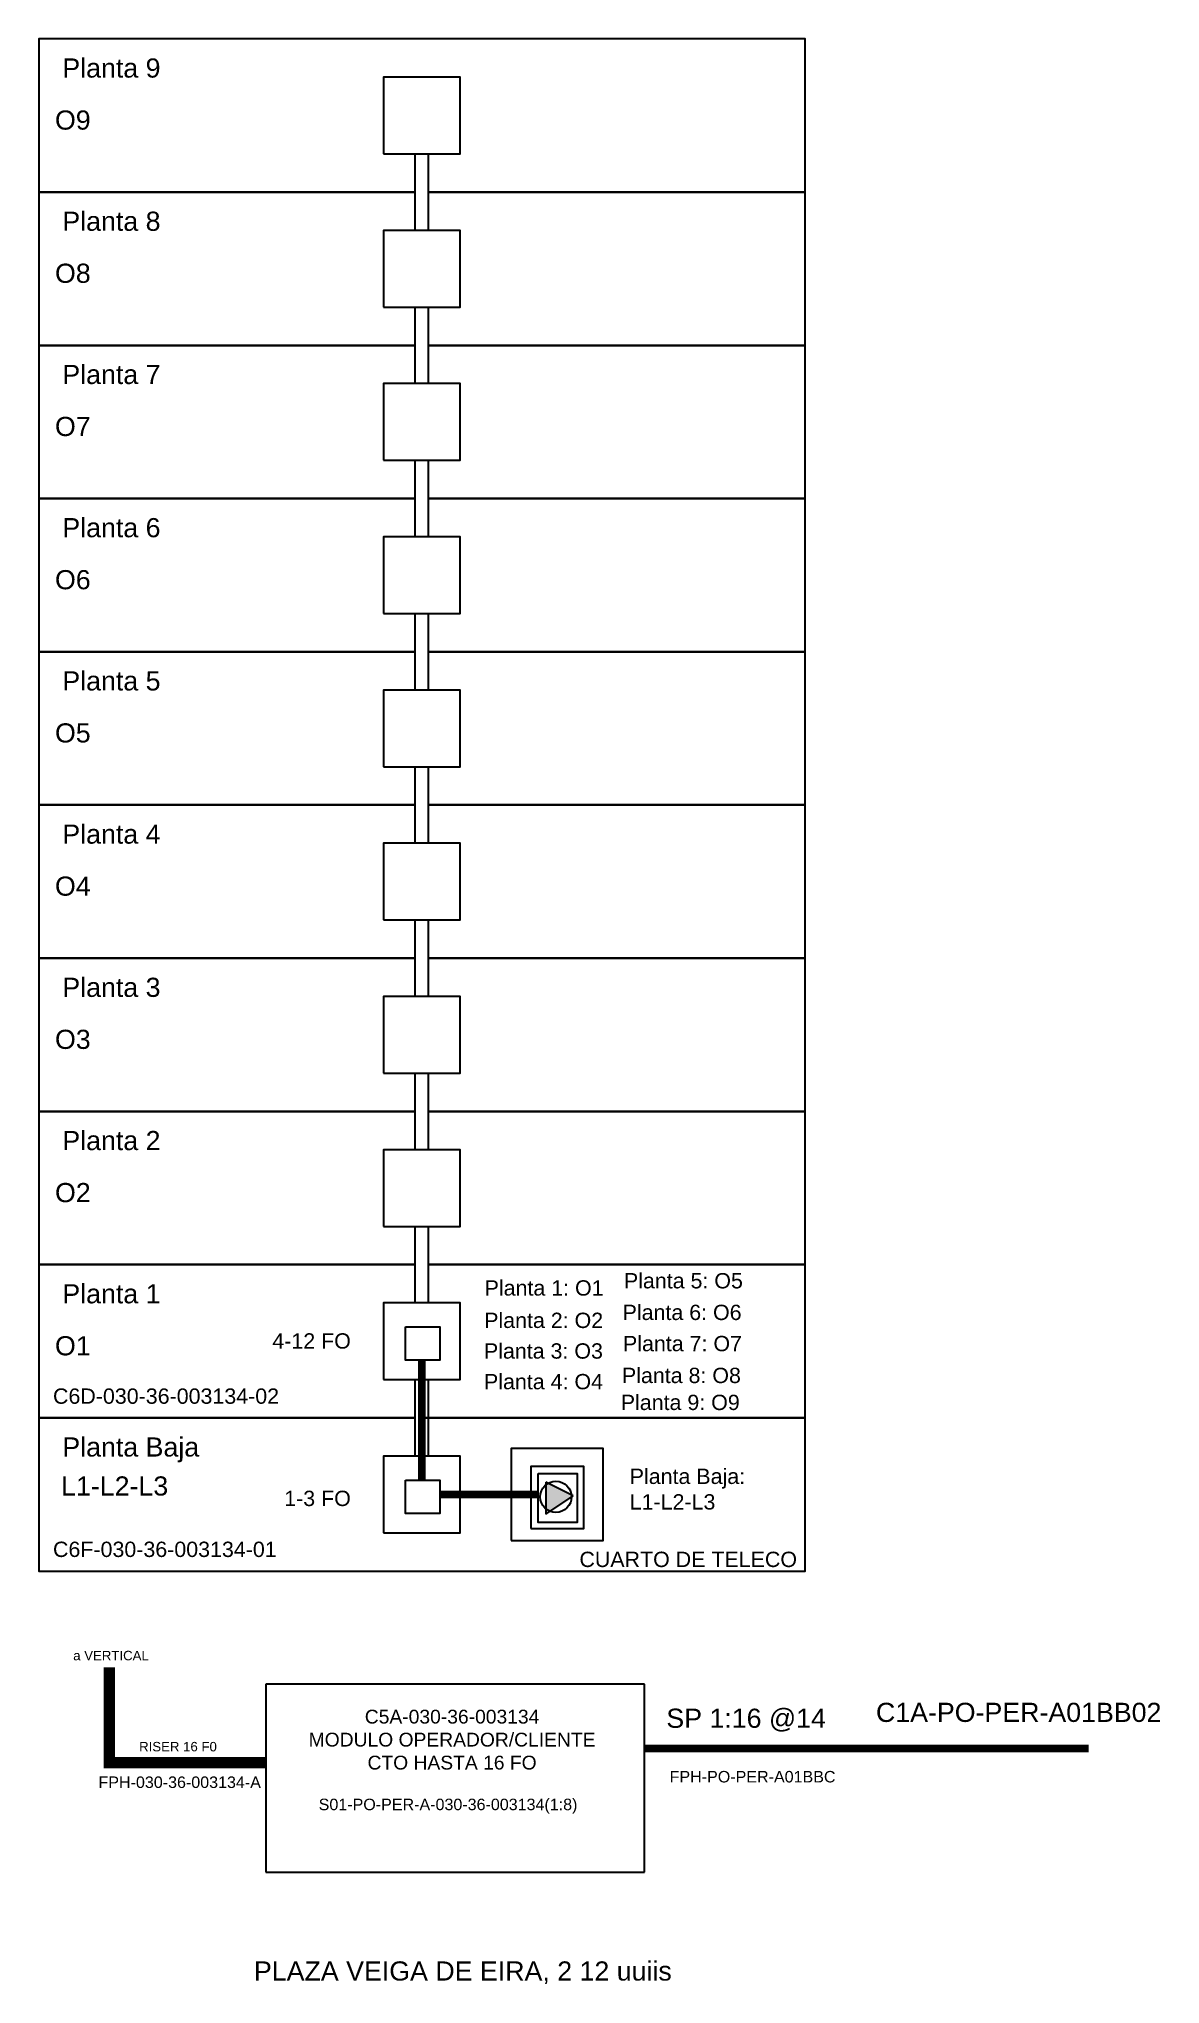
# Model space of a CAD drawing. Header units: millimetres. Extents: x 0 to 146, y -54 to 200.
import ezdxf

# ---------------------------------------------------------------- set-up
doc = ezdxf.new("R2010")
doc.units = ezdxf.units.MM
doc.linetypes.add('ACAD_ISO02W100', pattern=[15, 12, -3])
doc.styles.get("Standard").update_dxf_attribs({"font": 'arial.ttf'})

# ---------------------------------------------------------------- blocks, each defined once
blk = doc.blocks.new('nombres ctos')
at = {"lineweight": -3}
for p, q in [((79.06, -14.74), (29.64, -14.74)), ((79.06, -39.29), (79.06, -14.74)), ((29.64, -39.29), (79.06, -39.29))]:
    blk.add_line(p, q, dxfattribs=at)
at = {"color": 7, "lineweight": -3}
blk.add_line((29.64, -14.74), (29.64, -39.29), dxfattribs=at)
at = {"color": 18, "lineweight": -3, "true_color": 0x000000, "insert": (53.93, -18.1), "char_height": 1.8, "attachment_point": 2}
blk.add_mtext_dynamic_manual_height_columns('{\\C256;C5A-030-36-003134\\PMODULO OPERADOR/CLIENTE\\PCTO HASTA 16 FO}', width=40.3198, gutter_width=6.17, heights=[0], dxfattribs=at)

msp = doc.modelspace()

# ---------------------------------------------------------------- hatches: boundary and pattern name
at = {"lineweight": -3, "true_color": 0xf26722}
h = msp.add_hatch(color=30, dxfattribs=at)
h.dxf.hatch_style = 1
h.paths.add_polyline_path([(66.44, 11.45, 0.041766), (66.16, 11.26), (66.16, 8.12, 0.077564), (66.7, 7.79), (69.53, 9.69, 0.030218), (69.52, 9.93)])
h.paths.add_polyline_path([(66.44, 11.45), (66.16, 11.59), (66.16, 11.26, -0.041766)])
h.paths.add_polyline_path([(66.16, 8.12), (66.16, 7.43), (66.7, 7.79, -0.077564)])
h.paths.add_polyline_path([(69.74, 9.83), (69.52, 9.93, -0.030218), (69.53, 9.69)])

# ---------------------------------------------------------------- linework, layer by layer
at = {"color": 7, "lineweight": -3}
for p, q in [((49.12, 175), (49.12, 185)), ((50.84, 175), (50.84, 185)), ((49.12, 155), (49.12, 165)), ((50.84, 155), (50.84, 165)), ((49.12, 135), (49.12, 145)), ((50.84, 135), (50.84, 145)), ((49.12, 115), (49.12, 125)), ((50.84, 115), (50.84, 125)), ((49.12, 95), (49.12, 105)), ((50.84, 95), (50.84, 105)), ((49.12, 75), (49.12, 85)), ((50.84, 75), (50.84, 85)), ((49.12, 55), (49.12, 65)), ((50.84, 55), (50.84, 65)), ((49.12, 35), (49.12, 45)), ((50.84, 35), (50.84, 45)), ((49.12, 15), (49.12, 25)), ((50.84, 15), (50.84, 25))]:
    msp.add_line(p, q, dxfattribs=at)
at = {"color": 30, "lineweight": -3, "true_color": 0xf26722}
for p, q in [((66.16, 11.59), (66.16, 7.43)), ((69.74, 9.83), (66.16, 11.59)), ((66.16, 7.43), (69.74, 9.83))]:
    msp.add_line(p, q, dxfattribs=at)
for points in [[(50.84, 180), (100, 180), (100, 200), (0, 200), (0, 180), (49.12, 180)], [(49.12, 180), (0, 180), (0, 160), (49.12, 160)], [(50.84, 160), (100, 160), (100, 180), (50.84, 180)], [(49.12, 160), (0, 160), (0, 140), (49.12, 140)], [(50.84, 140), (100, 140), (100, 160), (50.84, 160)], [(49.12, 140), (0, 140), (0, 120), (49.12, 120)], [(50.84, 120), (100, 120), (100, 140), (50.84, 140)], [(49.12, 120), (0, 120), (0, 100), (49.12, 100)], [(50.84, 100), (100, 100), (100, 120), (50.84, 120)], [(49.12, 100), (0, 100), (0, 80), (49.12, 80)], [(50.84, 80), (100, 80), (100, 100), (50.84, 100)], [(49.12, 80), (0, 80), (0, 60), (49.12, 60)], [(50.84, 60), (100, 60), (100, 80), (50.84, 80)], [(49.12, 60), (0, 60), (0, 40), (49.12, 40)], [(50.84, 40), (100, 40), (100, 60), (50.84, 60)], [(49.12, 40), (0, 40), (0, 20), (49.12, 20)], [(50, 20), (100, 20), (100, 40), (50.84, 40)], [(49.12, 20), (0, 20), (0, 0), (100, 0), (100, 20), (50, 20)]]:
    msp.add_lwpolyline(points)
for points in [[(45, 185), (55, 185), (55, 195), (45, 195)], [(45, 165), (55, 165), (55, 175), (45, 175)], [(45, 165), (55, 165), (55, 175), (45, 175)], [(45, 145), (55, 145), (55, 155), (45, 155)], [(45, 145), (55, 145), (55, 155), (45, 155)], [(45, 125), (55, 125), (55, 135), (45, 135)], [(45, 105), (55, 105), (55, 115), (45, 115)], [(45, 85), (55, 85), (55, 95), (45, 95)], [(45, 65), (55, 65), (55, 75), (45, 75)], [(45, 45), (55, 45), (55, 55), (45, 55)], [(45, 25), (55, 25), (55, 35), (45, 35)], [(61.64, 4), (73.64, 4), (73.64, 16), (61.64, 16)], [(45, 5), (55, 5), (55, 15), (45, 15)], [(64.19, 5.54), (71.13, 5.54), (71.13, 13.66), (64.19, 13.66)], [(0, 0), (0, 0), (0, 0), (0, 0)]]:
    msp.add_lwpolyline(points, close=True)
at = {"color": 1, "lineweight": -3}
for points in [[(47.83, 31.9), (52.34, 31.9), (52.34, 27.54), (47.83, 27.54)], [(47.83, 11.88), (52.34, 11.88), (52.34, 7.52), (47.83, 7.52)]]:
    msp.add_lwpolyline(points, close=True, dxfattribs=at)
at = {"color": 4, "lineweight": -3}
for points, const_width in [([(50, 11.9), (50, 27.54)], 1), ([(52.34, 10), (65.15, 10)], 1), ([(29.64, -25), (9.19, -25), (9.19, -12.57)], 1.5)]:
    msp.add_lwpolyline(points, dxfattribs=dict(at, const_width=const_width))
at = {"color": 30, "lineweight": -3, "true_color": 0xf26722}
msp.add_lwpolyline([(65.15, 12.75), (70.24, 12.75), (70.24, 6.34), (65.15, 6.34)], close=True, dxfattribs=at)
at = {"linetype": 'ACAD_ISO02W100', "lineweight": -3, "ltscale": 0.5, "const_width": 1}
msp.add_lwpolyline([(79.06, -23.16), (137.01, -23.16)], dxfattribs=at)
at = {"color": 7, "lineweight": -3, "true_color": 0xffffff}
msp.add_circle((67.48, 9.69), 2.05, dxfattribs=at)

# ---------------------------------------------------------------- block references
at = {"color": 4, "lineweight": -3}
msp.add_blockref('nombres ctos', (0, 0), dxfattribs=at)

# ---------------------------------------------------------------- texts
at = {"char_height": 2.5, "attachment_point": 1}
for s, width, heights, insert in [('Planta 9', 34.3805, [2.55], (3.06, 197.45)), ('O9', 22.4406, [0], (2.1, 190.66)), ('Planta 8', 34.3805, [0], (3.06, 177.45)), ('O8', 22.4406, [0], (2.1, 170.66)), ('Planta 7', 34.3805, [0], (3.06, 157.45)), ('O7', 22.4406, [0], (2.1, 150.66)), ('Planta 6', 34.3805, [0], (3.06, 137.45)), ('O6', 22.4406, [0], (2.1, 130.66)), ('Planta 5', 34.3805, [0], (3.06, 117.45)), ('O5', 22.4406, [0], (2.1, 110.66)), ('Planta 4', 34.3805, [0], (3.06, 97.45)), ('O4', 22.4406, [0], (2.1, 90.66)), ('Planta 3', 34.3805, [0], (3.06, 77.45)), ('O3', 22.4406, [0], (2.1, 70.66)), ('Planta 2', 34.3805, [0], (3.06, 57.45)), ('O2', 22.4406, [0], (2.1, 50.66)), ('Planta 1', 34.3805, [0], (3.06, 37.45)), ('O1', 22.4406, [0], (2.1, 30.66)), ('Planta Baja', 34.3805, [0], (3.06, 17.45)), ('L1-L2-L3', 22.4406, [0], (2.9, 12.36))]:
    msp.add_mtext_dynamic_manual_height_columns(s, width=width, gutter_width=12.5, heights=heights, dxfattribs=dict(at, insert=insert))
at = {"color": 7, "lineweight": -3, "char_height": 2, "attachment_point": 1}
for s, width, heights, insert in [('{\\fArial Unicode MS|b0|i0|c0|p34;Planta 5: O5}', 28.477, [14.25], (76.36, 38.9)), ('{\\fArial Unicode MS|b0|i0|c0|p34;Planta 1: O1}', 28.477, [14.25], (58.18, 37.96)), ('{\\fArial Unicode MS|b0|i0|c0|p34;Planta 2: O2}', 28.477, [14.25], (58.12, 33.73)), ('{\\fArial Unicode MS|b0|i0|c0|p34;Planta 6: O6}', 28.477, [14.25], (76.19, 34.77)), ('{\\C256;4-12 FO}', 21.3183, [0], (30.47, 31.04)), ('{\\fArial Unicode MS|b0|i0|c0|p34;Planta 7: O7}', 28.477, [14.25], (76.24, 30.7)), ('{\\fArial Unicode MS|b0|i0|c0|p34;Planta 3: O3}', 28.477, [14.25], (58.09, 29.73)), ('{\\fArial Unicode MS|b0|i0|c0|p34;Planta 4: O4}', 28.477, [14.25], (58.1, 25.73)), ('{\\fArial Unicode MS|b0|i0|c0|p34;Planta 8: O8}', 28.477, [14.25], (76.1, 26.54)), ('{\\fArial Unicode MS|b0|i0|c0|p34;Planta 9: O9}', 28.477, [14.25], (75.95, 23.02)), ('{\\fArial Unicode MS|b0|i0|c0|p34;\\C256;Planta Baja: L1-L2-L3}', 25.1042, [0], (77.12, 13.37)), ('{\\C256;1-3 FO}', 21.3183, [0], (32.02, 10.49)), ('{\\C256;CUARTO DE TELECO}', 31.55, [0], (70.55, 2.53))]:
    msp.add_mtext_dynamic_manual_height_columns(s, width=width, gutter_width=12.5, heights=heights, dxfattribs=dict(at, insert=insert))
at = {"color": 4, "lineweight": -3, "attachment_point": 1}
for s, width, heights, insert, char_height in [('{\\fArial Unicode MS|b0|i0|c0|p34;\\C256;C6D-030-36-003134-02}', 2.5828, [0], (1.84, 23.84), 2), ('{\\C256;C6F-030-36-003134-01}', 2.5828, [0], (1.84, 3.84), 2), ('{\\C256;\\c16777215;a \\C256;VERTICAL}', 10.5158, [0], (4.48, -10.41), 1.2334), ('{\\C256;C1A-PO-PER-A01BB02}', 45.9217, [0], (109.26, -17.19), 2.5), ('{\\C256;SP 1:16 @14}', 55.1022, [0], (81.9, -17.96), 2.5), ('{\\C256;RISER 16 F0}', 23.2913, [0], (13.08, -22.3), 1.2334), ('{\\C256;FPH-030-36-003134-A}', 18.7571, [0], (7.78, -26.81), 1.5), ('{\\C256;FPH-PO-PER-A01BBC}', 58.0153, [2.59], (82.33, -26.09), 1.5), ('{\\C1;S01-PO-PER-A-030-36-003134(1:8)}', 36.865, [0], (36.52, -29.71), 1.5)]:
    msp.add_mtext_dynamic_manual_height_columns(s, width=width, gutter_width=12.5, heights=heights, dxfattribs=dict(at, insert=insert, char_height=char_height))
at = {"color": 30, "lineweight": -3, "true_color": 0xf26722, "insert": (28.07, -50.95), "char_height": 2.5, "attachment_point": 1}
msp.add_mtext_dynamic_manual_height_columns('{\\fArial Unicode MS|b0|i0|c0|p34;\\C256;PLAZA VEIGA DE EIRA, 2 12 uuiis}', width=69.4229, gutter_width=12.5, heights=[0], dxfattribs=at)

doc.saveas('drawing.dxf')
